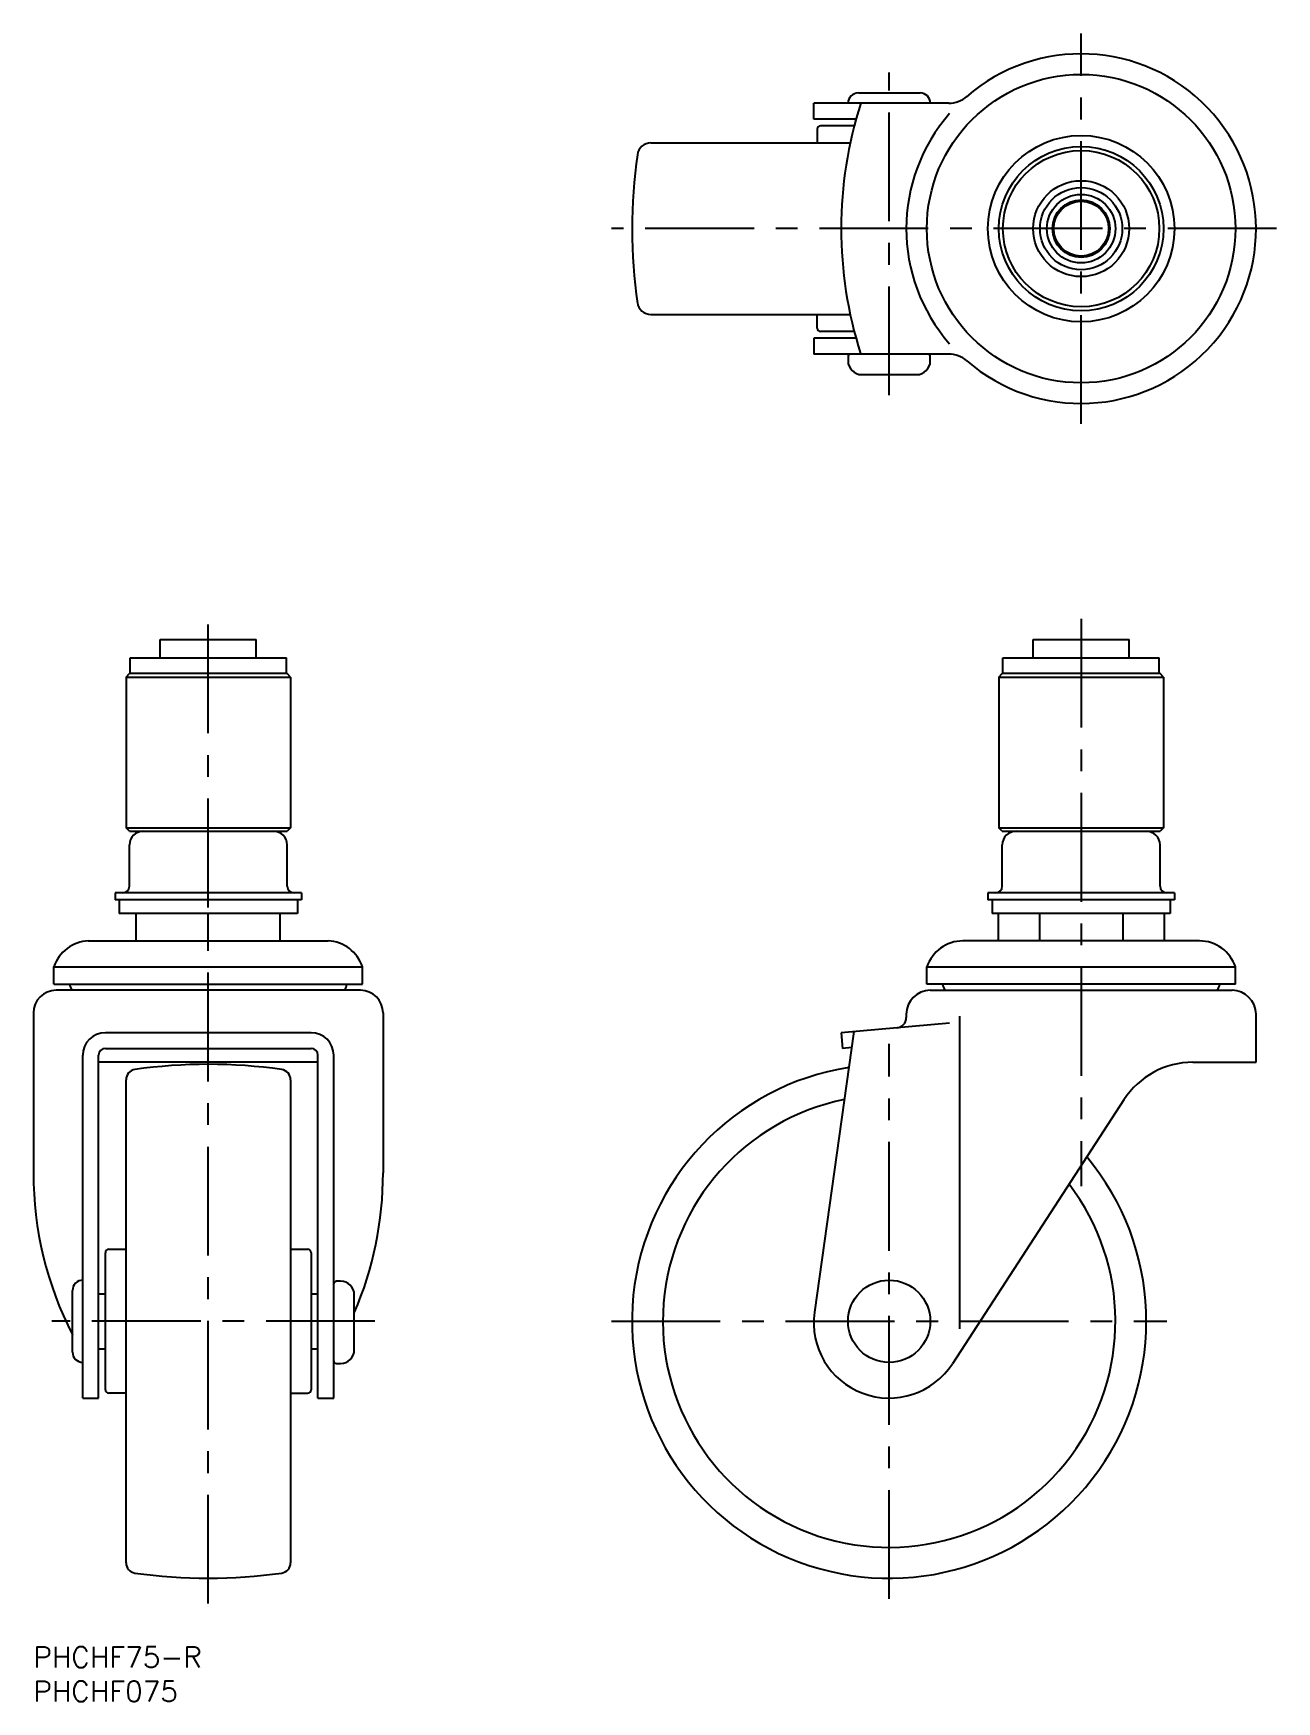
# Model space of a CAD drawing. Extents: x 0 to 181, y -8 to 235.
import ezdxf

# ---------------------------------------------------------------- set-up
doc = ezdxf.new("R2010")
doc.units = 0
doc.header["$LTSCALE"] = 0.5
doc.header["$PDMODE"] = 35
doc.linetypes.add('CENTER', pattern=[50.8, 31.75, -6.35, 6.35, -6.35])
doc.layers.get('DEFPOINTS').update_dxf_attribs({"linetype": 'CONTINUOUS'})
for name, color, linetype in [('MSM_CENTER', 1, 'CENTER'), ('MSM_CONTINUOUS', 7, 'CONTINUOUS'), ('MSM_NARROW', 5, 'CONTINUOUS'), ('MSM_PART_NUMBER', 7, 'CONTINUOUS')]:
    doc.layers.add(name, color=color, linetype=linetype)
doc.styles.get("Standard").update_dxf_attribs({"font": 'txt.shx', "height": 3, "bigfont": 'bigfont.shx'})

# ---------------------------------------------------------------- blocks, each defined once
blk = doc.blocks.new('*U6')
at = {"layer": 'MSM_PART_NUMBER'}
blk.add_text('PHCHF75-R', height=3, dxfattribs=at).set_placement((0, -3))
blk = doc.blocks.new('*U7')
at = {"layer": 'MSM_PART_NUMBER'}
blk.add_text('PHCHF075', height=3, dxfattribs=at).set_placement((0, -8))

msp = doc.modelspace()

# ---------------------------------------------------------------- linework, layer by layer
at = {"layer": 'DEFPOINTS', "color": 0, "linetype": 'BYBLOCK'}
for p in [(35.01, 119), (162.3, 119)]:
    msp.add_point(p, dxfattribs=at)
at = {"layer": 'MSM_CENTER'}
for p, q in [((152.8, 178.43), (152.8, 235.43)), ((124.8, 182.62), (124.8, 229.73)), ((181.3, 206.93), (84.3, 206.93)), ((25.51, 6.3), (25.51, 150)), ((152.8, 150), (152.8, 67.22)), ((124.8, 7), (124.8, 88)), ((49.81, 47.5), (2.7, 47.5)), ((84.3, 47.5), (165.3, 47.5))]:
    msp.add_line(p, q, dxfattribs=at)
at = {"layer": 'MSM_CONTINUOUS'}
for p, q in [((120.31, 226.73), (129.31, 226.73)), ((133.49, 225.23), (113.8, 225.23)), ((113.8, 222.93), (113.8, 225.23)), ((119.98, 222.93), (113.8, 222.93)), ((119.71, 221.93), (114.8, 221.93)), ((90.06, 219.43), (119.12, 219.43)), ((114.3, 221.43), (114.3, 219.43)), ((90.06, 194.42), (119.12, 194.42)), ((114.3, 192.42), (114.3, 194.42)), ((119.98, 190.93), (113.8, 190.93)), ((113.8, 190.93), (113.8, 188.63)), ((119.71, 191.92), (114.8, 191.92)), ((133.49, 188.63), (113.8, 188.63)), ((118.8, 188.23), (118.8, 187.63)), ((130.8, 187.63), (130.8, 188.23)), ((120.8, 185.63), (128.8, 185.63)), ((18.51, 147), (32.51, 147)), ((18.51, 144.3), (18.51, 147)), ((32.51, 144.3), (32.51, 147)), ((145.8, 147), (159.8, 147)), ((145.8, 144.3), (145.8, 147)), ((159.8, 144.3), (159.8, 147)), ((14.11, 142), (14.11, 144.3)), ((14.11, 144.3), (36.91, 144.3)), ((36.91, 142), (36.91, 144.3)), ((141.4, 142), (141.4, 144.3)), ((141.4, 144.3), (164.2, 144.3)), ((164.2, 142), (164.2, 144.3)), ((13.51, 141.5), (14.01, 142)), ((13.51, 141.5), (13.51, 119.5)), ((13.51, 141.5), (37.51, 141.5)), ((37.01, 142), (14.01, 142)), ((37.51, 141.5), (37.01, 142)), ((37.51, 141.5), (37.51, 119.5)), ((140.8, 141.5), (141.3, 142)), ((140.8, 141.5), (140.8, 119.5)), ((140.8, 141.5), (164.8, 141.5)), ((164.3, 142), (141.3, 142)), ((164.8, 141.5), (164.3, 142)), ((164.8, 141.5), (164.8, 119.5)), ((14.01, 119), (13.51, 119.5)), ((13.51, 119.5), (37.51, 119.5)), ((37.51, 119.5), (37.01, 119)), ((141.3, 119), (140.8, 119.5)), ((140.8, 119.5), (164.8, 119.5)), ((164.8, 119.5), (164.3, 119)), ((14.01, 119), (37.01, 119)), ((14.01, 111), (14.01, 117)), ((37.01, 111), (37.01, 117)), ((141.3, 119), (164.3, 119)), ((141.3, 111), (141.3, 117)), ((164.3, 111), (164.3, 117)), ((11.91, 110), (11.91, 109)), ((39.11, 110), (11.91, 110)), ((39.11, 110), (39.11, 109)), ((139.2, 110), (139.2, 109)), ((166.4, 110), (139.2, 110)), ((166.4, 110), (165.3, 110)), ((166.4, 110), (166.4, 109)), ((39.11, 109), (11.91, 109)), ((12.51, 109), (12.51, 107)), ((38.51, 109), (38.51, 107)), ((166.4, 109), (139.2, 109)), ((139.8, 109), (139.8, 107)), ((165.8, 109), (165.8, 107)), ((38.51, 107), (12.51, 107)), ((15.01, 103), (15.01, 107)), ((25.51, 103), (25.51, 107)), ((36.01, 103), (36.01, 107)), ((165.8, 107), (139.8, 107)), ((140.68, 107), (140.68, 103)), ((146.74, 107), (146.74, 103)), ((158.87, 107), (158.87, 103)), ((164.93, 107), (164.93, 103)), ((8.01, 103), (42.98, 103)), ((170.07, 103), (135.54, 103)), ((3, 99.2), (48, 99.2)), ((3, 96.7), (3, 99.2)), ((48, 96.7), (48, 99.2)), ((130.3, 96.7), (130.3, 99.2)), ((130.3, 99.2), (175.3, 99.2)), ((175.3, 96.7), (175.3, 99.2)), ((3, 96.7), (48, 96.7)), ((47.7, 95.79), (3.3, 95.79)), ((175.3, 96.7), (130.3, 96.7)), ((130.8, 95.79), (174.8, 95.79)), ((0, 92.49), (0, 69.14)), ((51, 92.49), (51, 69.14)), ((133.62, 90.99), (117.8, 89.61)), ((127.3, 92.29), (127.3, 91.81)), ((135.05, 92.04), (135.05, 46.39)), ((178.3, 85.29), (178.3, 92.29)), ((40.5, 89.61), (10.5, 89.61)), ((119.67, 89.77), (113.91, 48.83)), ((117.8, 89.61), (118.01, 87.32)), ((7.2, 36.3), (7.2, 86.31)), ((9.5, 36.3), (9.5, 86.32)), ((41.5, 85.29), (9.5, 85.29)), ((10.5, 87.32), (40.5, 87.32)), ((41.5, 36.3), (41.5, 86.32)), ((43.8, 36.3), (43.8, 86.31)), ((119.34, 87.43), (118.01, 87.32)), ((169.11, 85.29), (178.3, 85.29)), ((13.51, 12.25), (13.51, 82.75)), ((37.51, 82.75), (37.51, 12.25)), ((159.04, 79.83), (134.03, 41.31)), ((10.5, 37.5), (10.5, 57.5)), ((11, 58), (13.51, 58)), ((37.51, 58), (40, 58)), ((40.5, 57.5), (40.5, 37.5)), ((5.7, 43), (5.7, 52)), ((9.5, 51.5), (10.5, 51.5)), ((40.5, 51.5), (41.5, 51.5)), ((44.8, 53.34), (44.2, 53.34)), ((46.8, 43.34), (46.8, 51.34)), ((9.5, 43.5), (10.5, 43.5)), ((40.5, 43.5), (41.5, 43.5)), ((44.2, 41.34), (44.8, 41.34)), ((13.51, 37), (11, 37)), ((37.51, 37), (40, 37)), ((7.2, 36.3), (9.5, 36.3)), ((41.5, 36.3), (43.8, 36.3))]:
    msp.add_line(p, q, dxfattribs=at)
for centre, radius in [((152.8, 206.93), 22.5), ((152.8, 206.93), 13.6), ((152.8, 206.93), 12), ((152.8, 206.93), 11.4), ((152.8, 206.93), 7), ((152.8, 206.93), 6), ((152.8, 206.93), 5), ((152.8, 206.93), 4), ((124.8, 47.5), 6)]:
    msp.add_circle(centre, radius, dxfattribs=at)
for centre, radius, start, end in [((152.8, 206.93), 25.5, 229.1069, 131.0248), ((120.31, 225.23), 1.5, 90, 180), ((129.31, 225.23), 1.5, 0, 90), ((177.8, 206.93), 60, 162.2418, 197.6704), ((133.49, 229.23), 4, 270, 310.8931), ((114.8, 221.43), 0.5, 90, 180), ((152.8, 206.93), 25.5, 138.7898, 221.1617), ((90.06, 217.43), 2, 90, 171.7301), ((162.3, 206.93), 75, 171.7301, 188.3605), ((90.06, 196.42), 2, 188.2699, 270), ((114.8, 192.42), 0.5, 180, 270), ((119.2, 188.23), 0.4, 90, 180), ((120.8, 187.63), 2, 180, 270), ((128.8, 187.63), 2, 270, 0), ((130.4, 188.23), 0.4, 0, 90), ((133.49, 184.63), 4, 49.1069, 90), ((16.01, 117), 2, 90, 180), ((35.01, 117), 2, 0, 90), ((143.3, 117), 2, 90, 180), ((162.3, 117), 2, 0, 90), ((13.01, 111), 1, 270, 0), ((38.01, 111), 1, 180, 270), ((140.3, 111), 1, 270, 0), ((165.3, 111), 1, 180, 270), ((8.23, 97.5), 5.5, 92.1853, 161.9955), ((42.77, 97.5), 5.5, 18.0045, 87.8147), ((135.54, 97.5), 5.5, 90, 161.9955), ((170.07, 97.5), 5.5, 18.0045, 90), ((3.3, 92.49), 3.3, 90, 180), ((8, 97.22), 2.78, 190.7807, 210.9566), ((43, 97.22), 2.78, 329.0434, 349.2193), ((47.7, 92.49), 3.3, 0, 90), ((130.8, 92.29), 3.5, 90, 180), ((135.3, 97.22), 2.78, 190.7807, 210.9566), ((170.3, 97.22), 2.78, 329.0434, 349.2193), ((174.8, 92.29), 3.5, 0, 90), ((125.8, 91.81), 1.5, 275, 0), ((10.5, 86.31), 3.3, 90, 180), ((40.5, 86.31), 3.3, 0, 90), ((10.5, 86.32), 1, 90, 180), ((40.5, 86.32), 1, 0, 90), ((169.11, 73.29), 12, 90, 147), ((15.01, 82.75), 1.5, 98.2132, 180), ((25.51, 10), 75, 81.7868, 98.2132), ((36.01, 82.75), 1.5, 0, 81.7868), ((124.8, 47.5), 37.5, 99.0133, 39.7664), ((124.8, 47.5), 33, 101.4201, 37.3259), ((51.74, 69.14), 51.74, 180, 207.1464), ((-0.74, 69.14), 51.74, 336.756, 0), ((11, 57.5), 0.5, 90, 180), ((40, 57.5), 0.5, 360, 90), ((7.2, 52), 1.5, 90, 180), ((44.2, 52.94), 0.4, 90, 180), ((44.8, 51.34), 2, 0, 90), ((124.8, 47.3), 11, 172.0006, 327), ((7.2, 43), 1.5, 180, 270), ((44.2, 41.74), 0.4, 180, 270), ((44.8, 43.34), 2, 270, 0), ((11, 37.5), 0.5, 180, 270), ((40, 37.5), 0.5, 270, 0), ((15.01, 12.25), 1.5, 180, 261.7868), ((36.01, 12.25), 1.5, 278.2132, 0), ((25.51, 85), 75, 261.7868, 278.2132)]:
    msp.add_arc(centre, radius, start, end, dxfattribs=at)
at = {"layer": 'MSM_NARROW'}
msp.add_circle((152.8, 206.93), 4.19, dxfattribs=at)

# ---------------------------------------------------------------- block references
at = {"layer": 'MSM_CONTINUOUS'}
for name in ['*U6', '*U7']:
    msp.add_blockref(name, (0, 0), dxfattribs=at)

doc.saveas('drawing.dxf')
